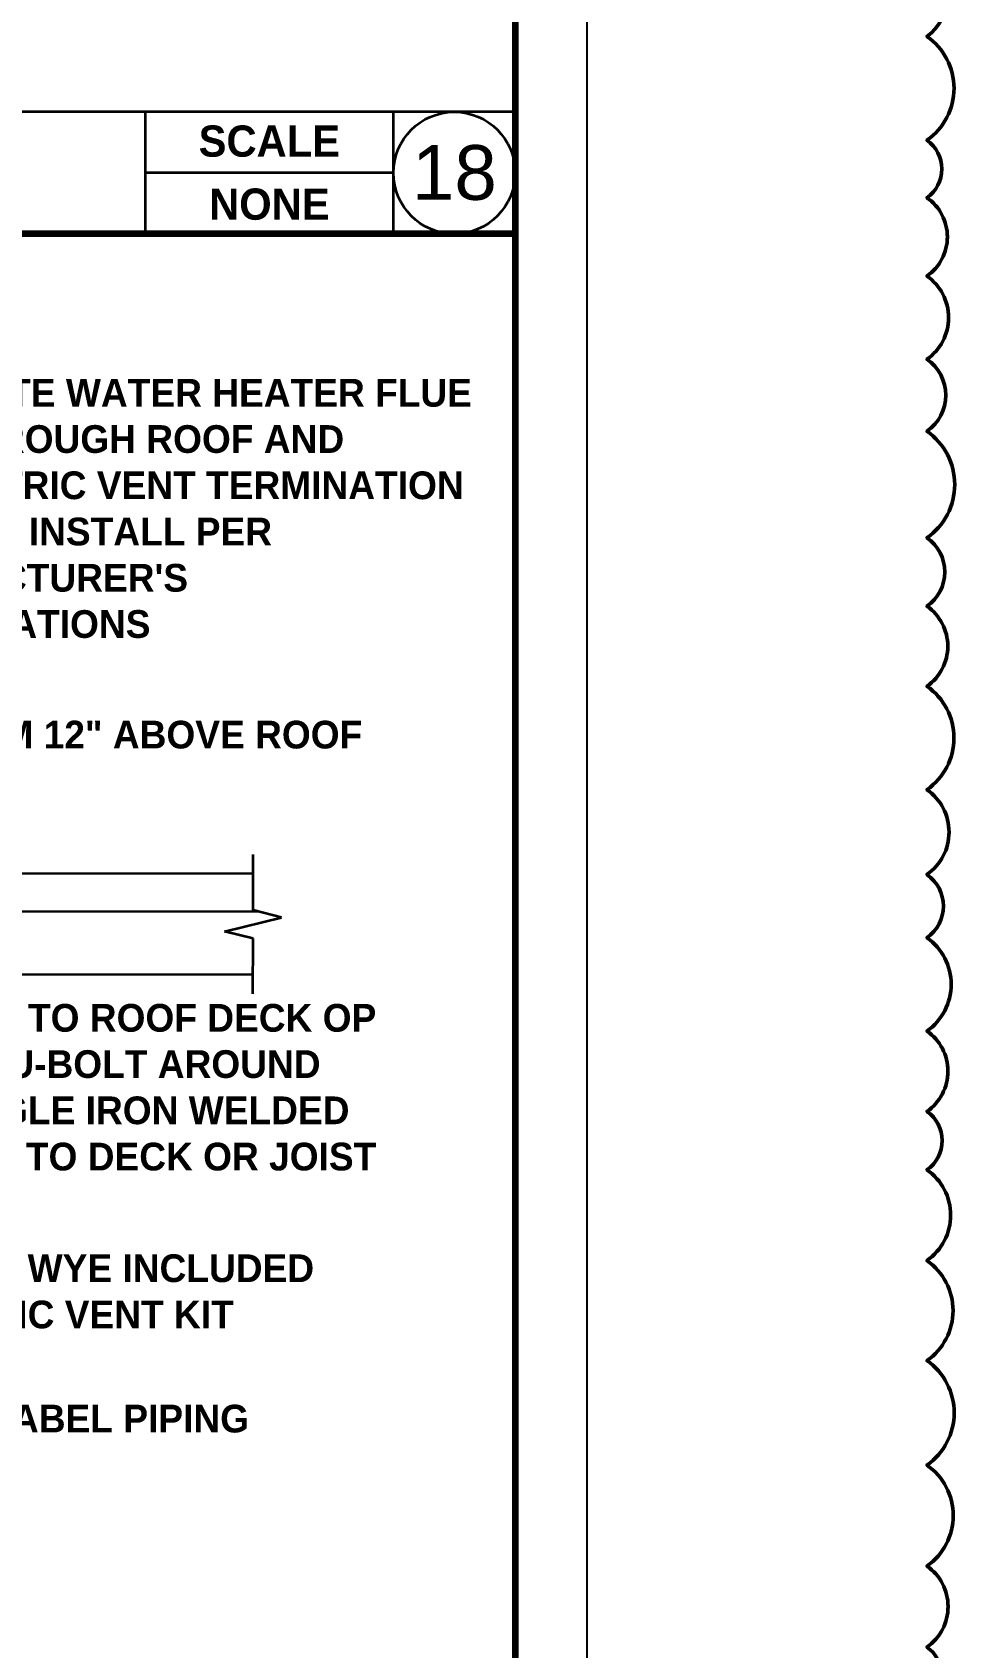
# Model space of a CAD drawing. Header units: inches. Extents: x 2025 to 34930, y -6955 to 4650.
# Drawn here: x 9717.7 to 9850.6, y -2850.7 to -2617.8 of the extents above; entities that cross this region are included whole.
import ezdxf

# ---------------------------------------------------------------- set-up
doc = ezdxf.new("R2010")
doc.units = ezdxf.units.IN
doc.header["$MEASUREMENT"] = 0
doc.layers.get('DEFPOINTS').update_dxf_attribs({"color": 104})
for name, color, linetype, lineweight in [('M-HVAC-EXHS-DUCT', 3, 'Continuous', 50), ('PDF-TEXT', 7, 'Continuous', 35), ('REV.01', 1, 'Continuous', 50)]:
    doc.layers.add(name, color=color, linetype=linetype, lineweight=lineweight)
doc.styles.add('Century Gothic_B', font='GOTHICB.TTF', dxfattribs={"height": 6.659722})
doc.styles.add('PDF Arial', font='arial.ttf')
doc.styles.add('PDF Arial Bold', font='arialbd.ttf')

# ---------------------------------------------------------------- blocks, each defined once
blk = doc.blocks.new('p detail 24')
at = {"layer": 'PDF-TEXT'}
for p, q in [((9749.5, -2744.36), (9749.51, -2736.36)), ((9578.59, -2738.83), (9749.51, -2739.1)), ((9579.52, -2744.31), (9750.43, -2744.58)), ((9745.38, -2747.42), (9753.61, -2745.41)), ((9753.61, -2745.41), (9749.5, -2744.36)), ((9749.49, -2748.47), (9745.38, -2747.42)), ((9749.48, -2756.42), (9749.49, -2748.47)), ((9749.48, -2753.68), (9578.57, -2753.4))]:
    blk.add_line(p, q, dxfattribs=at)
at = {"layer": 'PDF-TEXT', "char_height": 4, "attachment_point": 1, "style": 'Century Gothic_B'}
for s, insert, width in [("TERMINATE WATER HEATER FLUE VENT THROUGH ROOF AND CONCENTRIC VENT TERMINATION FITTINGS  INSTALL PER MANUFACTURER'S SPECIFICATIONS", (9689.82, -2667.77), 92.8234), ('ANCHOR PIPE TO ROOF DECK OP JOISTS WITH U-BOLT AROUND PIPE AND ANGLE IRON WELDED OR SCREWED TO DECK OR JOIST', (9678.4, -2757.89), 90.8858), ('TERMINATION WYE INCLUDED IN CONCENTRIC VENT KIT', (9678.36, -2793.99), 81.2503)]:
    blk.add_mtext(s, dxfattribs=dict(at, insert=insert, width=width))
at = {"layer": 'PDF-TEXT', "char_height": 4, "attachment_point": 7, "style": 'Century Gothic_B'}
for s, insert in [('MINIMUM 12" ABOVE ROOF', (9693.75, -2721.11)), ('CLEARLY LABEL PIPING', (9684.72, -2819.73))]:
    blk.add_mtext(s, dxfattribs=dict(at, insert=insert))

msp = doc.modelspace()

# ---------------------------------------------------------------- linework, layer by layer
at = {"layer": 'DEFPOINTS'}
msp.add_lwpolyline([(8330.71, -1857.81), (9797.6, -1857.81), (9797.6, -2938.88), (8330.71, -2938.88)], close=True, dxfattribs=at)
at = {"layer": 'PDF-TEXT', "color": 42, "lineweight": 100}
for p, q in [((9787.29, -1888.19), (9787.29, -2917.77)), ((9787.29, -2646.85), (8343.83, -2646.85))]:
    msp.add_line(p, q, dxfattribs=at)
at = {"layer": 'PDF-TEXT'}
for p, q in [((9787.29, -2629.28), (8343.83, -2629.28)), ((9733.96, -2646.85), (9733.96, -2629.28)), ((9769.73, -2646.85), (9769.73, -2629.28)), ((9769.73, -2638.06), (9733.96, -2638.06))]:
    msp.add_line(p, q, dxfattribs=at)
msp.add_circle((9778.51, -2638.06), 8.78, dxfattribs=at)
at = {"layer": 'REV.01'}
msp.add_lwpolyline([(9846.65, -2858.65, 0.520567), (9846.65, -2850.62, 0.520567), (9846.65, -2838.93, 0.520567), (9846.65, -2824.38, 0.520567), (9846.65, -2809.32, 0.520567), (9846.65, -2794.89, 0.520567), (9846.65, -2781.8, 0.520567), (9846.65, -2773.39, 0.520567), (9846.65, -2761.79, 0.520567), (9846.65, -2748.35, 0.520567), (9846.65, -2739.22, 0.520567), (9846.65, -2727, 0.520567), (9846.65, -2712.08, 0.520567), (9846.65, -2700.54, 0.520567), (9846.65, -2690.68, 0.520567), (9846.65, -2675.32, 0.520567), (9846.65, -2664.93, 0.520567), (9846.65, -2652.94, 0.520567), (9846.65, -2641.64, 0.520567), (9846.65, -2633.36, 0.520567), (9846.65, -2618.38, 0.520567), (9846.65, -2607.47, 0.520567)], format="xyb", dxfattribs=at)

# ---------------------------------------------------------------- block references
at = {"layer": 'M-HVAC-EXHS-DUCT'}
msp.add_blockref('p detail 24', (0, 0), dxfattribs=at)

# ---------------------------------------------------------------- texts
at = {"layer": 'PDF-TEXT', "attachment_point": 5}
for s, insert, char_height, width, style in [('{\\fCentury Gothic|b1|i0|c0|p34;SCALE}', (9751.84, -2633.51), 4.5, 35.7683, 'PDF Arial Bold'), ('18', (9778.51, -2638.06), 7.889, 17.5595, 'PDF Arial'), ('{\\fCentury Gothic|b1|i0|c0|p34;NONE}', (9751.84, -2642.6), 4.5, 35.7683, 'PDF Arial Bold')]:
    msp.add_mtext(s, dxfattribs=dict(at, insert=insert, char_height=char_height, width=width, style=style))

doc.saveas('drawing.dxf')
